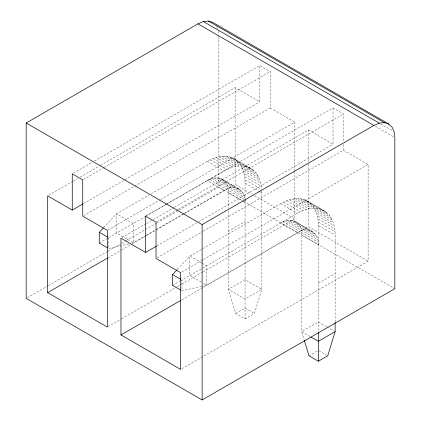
<?xml version="1.0" encoding="UTF-8"?>
<svg xmlns="http://www.w3.org/2000/svg" width="421" height="421" viewBox="0 0 421 421"><rect width="100%" height="100%" fill="white"/><g stroke="black" fill="none" stroke-linecap="round" stroke-linejoin="round"><path stroke-width="0.32" stroke-dasharray="2.1 1.58" d="M228.303 211.042L228.303 289.301L235.692 313.487L245.059 318.897L254.431 313.487L261.82 289.301L261.72 189.992M103.687 227.535L116.517 213.789L148.881 195.102M177.441 269.387L189.829 256.115L280.67 203.669C288.527 199.075 298.899 196.265 307.33 201.028L324.086 210.7C332.422 215.62 335.174 226.009 335.127 235.107L335.127 321.844M73.396 173.152L92.141 162.332M94.415 161.017L259.72 65.576L270.198 71.623L270.198 107.902L83.868 215.478M48.783 195.223L72.644 181.451M73.212 181.119L77.753 178.499M80.027 177.183L99.909 165.706M100.477 165.379L235.113 87.647L259.72 101.856L259.72 65.576M83.3 179.53L103.75 167.721M104.319 167.395L270.198 71.623M83.621 203.527L259.72 101.856M151.15 193.792L207.358 161.343C215.215 156.749 225.588 153.939 234.018 158.701L250.774 168.374C257.878 172.526 261.041 180.946 261.63 188.797M107.908 230.019L160.175 199.843M160.743 199.517L294.805 122.111L294.805 171.136M146.134 215.805L166.584 204.001M167.153 203.669L333.032 107.902L343.504 113.949L343.504 141.809M99.267 243.096L144.908 216.747M145.198 216.578L165.911 204.617M166.206 204.448L224.114 171.015C231.976 166.427 242.343 163.611 250.774 168.374M122.095 237.549L145.95 223.772M146.519 223.446L152.77 219.836M153.339 219.509L173.789 207.706M174.357 207.374L308.419 129.973L333.032 144.182L333.032 107.902M156.607 221.851L177.625 209.716M178.194 209.39L343.504 113.949M27.312 297.71L47.778 285.896M48.347 285.57L107.466 251.437M108.034 251.111L121.106 243.564M121.674 243.233L125.653 240.938M126.221 240.607L156.349 223.214M156.917 222.888L178.52 210.416M179.088 210.084L218.878 187.113L243.364 201.249M145.766 235.602L133.273 242.812L132.01 243.101M146.334 235.271L183.803 213.636M184.372 213.31L224.114 190.366C233.823 183.098 246.501 190.418 245.059 202.459L243.385 201.491M107.86 257.857L120.927 250.316M121.495 249.99L131.72 244.085M132.289 243.754L145.924 235.886M146.492 235.555L156.149 229.982M156.717 229.655L183.982 213.91M184.551 213.584L235.113 184.393L252.168 194.239M156.928 245.853L196.696 222.898M198.965 221.583L333.032 144.182M157.175 257.805L202.622 231.566M203.19 231.24L343.504 150.229L368.117 164.437L368.117 261.183L203.375 356.298M228.303 231.255L245.059 221.578M181.788 272.013L202.806 259.878M203.375 259.552L368.117 164.437M172.578 285.422L179.809 281.244M180.367 280.923L297.426 213.342C305.283 208.748 315.655 205.937 324.086 210.7M107.908 326.759L120.974 319.218M121.543 318.892L176.646 287.075M177.215 286.748L181.193 284.454M181.761 284.122L202.78 271.987M203.348 271.661L294.805 218.857L294.805 171.794M297.426 232.692L280.67 223.014C290.374 215.747 303.052 223.067 301.615 235.107L318.371 244.785C319.813 232.745 307.13 225.424 297.426 232.692L206.585 285.138L202.164 286.159M181.74 299.857L202.759 287.722M203.327 287.396L308.419 226.719L368.117 261.183M235.692 313.487L245.059 308.077L254.431 313.487M318.371 283.254L335.127 273.576M181.788 368.759L202.806 356.624M309.003 355.813L317.271 351.04M238.928 188.897L222.167 179.225C217.473 176.599 211.737 178.151 207.358 180.693L224.114 190.366M128.852 243.833L108.634 248.506L108.634 237.686M201.533 286.306L181.946 290.832L181.946 280.012M388.03 124.758L389.172 125.416M380.442 123.795L392.404 130.694M375.464 126.353L394.256 137.204M270.198 107.902L294.805 122.111M231.845 157.638L252.784 169.726M305.157 199.959L326.096 212.052M229.519 156.859L254.616 171.352M302.831 199.186L327.927 213.679M227.056 156.386L256.263 173.247M300.368 198.707L329.569 215.568M224.477 156.207L257.71 175.394M297.784 198.528L331.017 217.715M221.788 156.328L238.544 166M234.018 158.701C237.686 160.843 240.444 164.274 242.191 168.105L258.947 177.783M295.095 198.649L311.856 208.327M307.33 201.028C310.998 203.169 313.75 206.595 315.503 210.432L332.258 220.104M219.009 156.744L235.765 166.421M242.191 168.105L243.217 170.721L259.973 180.399M292.321 199.07L309.077 208.748M315.503 210.432L316.524 213.047L333.285 222.72M216.157 157.465L232.918 167.137M243.217 170.721L244.017 173.547L260.778 183.224M289.469 199.791L306.225 209.463M316.524 213.047L317.329 215.873L334.085 225.545M213.258 158.475L230.013 168.147M244.017 173.547L244.596 176.567L261.352 186.24M286.564 200.796L303.325 210.474M317.329 215.873L317.908 218.894L334.663 228.566M210.316 159.77L227.072 169.442M244.596 176.567L244.943 179.762L261.699 189.434M283.628 202.096L300.383 211.768M317.908 218.894L318.255 222.088L335.011 231.76M207.358 161.343L224.114 171.015M244.943 179.762L245.059 183.109L259.026 191.171M259.583 191.492L261.82 192.786M280.67 203.669L297.426 213.342M318.255 222.088L318.371 225.435L335.127 235.107M254.442 195.555L294.805 218.857M295.479 221.551L312.235 231.224M220.42 178.425L240.491 190.018M293.726 220.751L313.803 232.345M218.504 177.962L241.849 191.444M291.811 220.288L315.161 233.771M216.447 177.841L242.985 193.16M289.759 220.162L316.297 235.486M214.278 178.051L243.885 195.149M287.585 220.378L317.197 237.476M212.021 178.604L244.538 197.381M285.327 220.93L317.844 239.707M209.705 179.488L226.461 189.161M222.167 179.225C225.982 181.472 227.74 185.929 228.171 190.15L244.927 199.828M283.012 221.814L299.768 231.487M301.483 232.476L318.239 242.154M243.933 201.58L394.824 288.695M228.171 190.15L228.303 192.786L242.828 201.17M326.749 326.791L318.371 321.949L301.615 331.627L304.078 339.689M327.306 327.112L334.011 330.98M201.559 262.883L189.829 256.115L189.829 275.46L202.675 282.88M202.117 263.209L206.585 265.788L206.585 285.138L203.232 283.201M309.993 336.463L301.615 331.627L301.615 235.107M318.923 350.719L326.638 355.177M216.594 26.634L217.641 28.944M218.246 30.749L218.72 34.648M343.504 144.398L343.504 150.229M318.371 225.435L318.371 331.648M308.419 129.973L308.419 163.311M308.419 163.964L308.419 226.719M245.059 183.109L245.059 198.759M245.059 199.412L245.059 318.897M235.113 87.647L235.113 184.393M228.303 192.786L228.303 208.432M218.878 36.606L218.878 187.113M245.059 279.628L228.303 289.301L245.059 298.973L261.82 289.301L245.059 279.628M133.273 223.462L116.517 213.789L116.517 233.134L133.273 242.812L133.273 223.462"/><path stroke-width="0.63" d="M304.267 340.31L309.003 355.813L318.371 361.223L318.371 332.169M335.127 322.497L335.127 331.627L327.743 355.813L318.371 361.223M107.534 247.869L99.267 243.096L99.267 232.276L103.245 228.008M180.846 290.195L172.578 285.422L172.578 274.603L176.999 269.861M26.176 123.016L197.933 23.855L203.354 21.55L208.406 21.05L212.742 22.387L388.688 123.969L392.019 127.058L394.109 131.684L394.824 137.53L394.824 288.695L202.122 399.95L26.176 298.368L26.176 123.016L202.122 224.598L373.88 125.437L379.3 123.132L384.352 122.632L388.688 123.969M72.259 210.09L72.259 173.81L82.732 179.856L82.732 216.136L107.339 230.345L107.339 327.091L47.647 292.627L47.647 195.881L72.259 210.09L83.053 203.859M47.647 292.627L107.292 258.189M145.566 252.416L145.566 216.136L156.038 222.183L156.038 258.462L180.651 272.671L180.651 369.417L120.959 334.948L120.959 238.207L145.566 252.416L156.359 246.185M120.959 334.948L180.604 300.515M335.127 331.627L318.371 341.299L311.108 337.105M208.406 21.05L384.352 122.632M203.354 21.55L379.3 123.132M197.933 23.855L373.88 125.437M99.267 232.276L107.534 237.049M172.578 274.603L180.846 279.376M202.122 224.598L202.122 399.95"/></g></svg>
